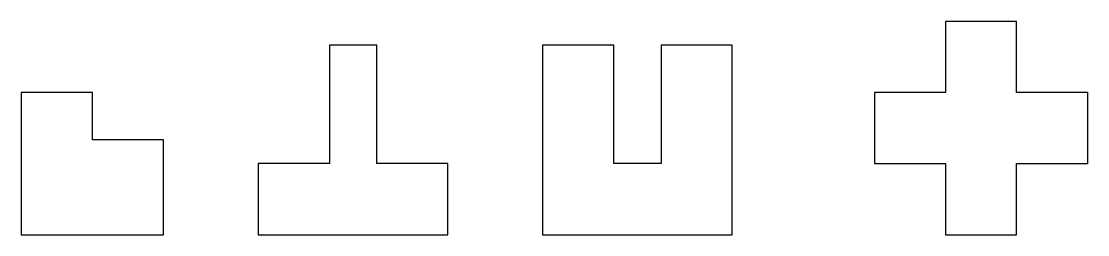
# Model space of a CAD drawing. Header units: metres. Extents: x 10 to 235, y 10 to 55.
import ezdxf

# ---------------------------------------------------------------- set-up
doc = ezdxf.new("R2010")
doc.units = ezdxf.units.M

msp = doc.modelspace()

# ---------------------------------------------------------------- linework, layer by layer
for points in [[(190, 25), (205, 25), (205, 10), (220, 10), (220, 25), (235, 25), (235, 40), (220, 40), (220, 55), (205, 55), (205, 40), (190, 40), (190, 25)], [(60, 10), (100, 10), (100, 25), (85, 25), (85, 50), (75, 50), (75, 25), (60, 25), (60, 10)], [(120, 10), (160, 10), (160, 50), (145, 50), (145, 25), (135, 25), (135, 50), (120, 50), (120, 10)], [(10, 10), (40, 10), (40, 30), (25, 30), (25, 40), (10, 40), (10, 10)]]:
    msp.add_lwpolyline(points)

doc.saveas('drawing.dxf')
